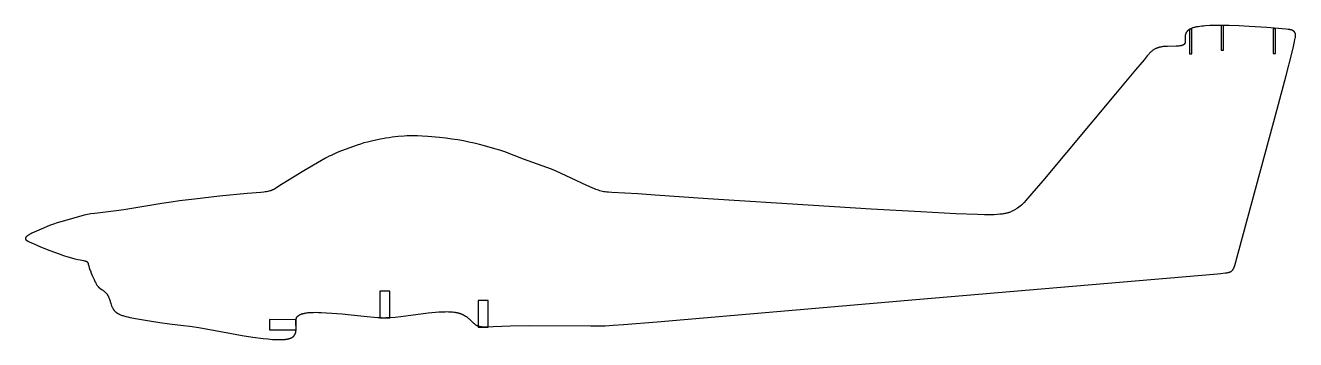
# Model space of a CAD drawing. Extents: x -27 to -4.2, y -8.4 to -2.8.
import ezdxf

# ---------------------------------------------------------------- set-up
doc = ezdxf.new("R2010")
doc.units = 0
doc.header["$MEASUREMENT"] = 0
doc.layers.add('DEFAULT', color=18, linetype='CONTINUOUS')

msp = doc.modelspace()

# ---------------------------------------------------------------- linework, layer by layer
at = {"layer": 'DEFAULT'}
for points in [[(-26.941, -6.559), (-26.942, -6.56), (-26.943, -6.561), (-26.944, -6.562), (-26.944, -6.563), (-26.945, -6.564), (-26.945, -6.565), (-26.946, -6.566), (-26.947, -6.567), (-26.947, -6.568), (-26.947, -6.569), (-26.948, -6.57), (-26.948, -6.571), (-26.949, -6.572), (-26.949, -6.573), (-26.949, -6.574), (-26.95, -6.575), (-26.95, -6.576), (-26.95, -6.577), (-26.95, -6.578), (-26.95, -6.579), (-26.95, -6.58), (-26.95, -6.58), (-26.951, -6.581), (-26.951, -6.582), (-26.951, -6.583), (-26.95, -6.584), (-26.95, -6.585), (-26.95, -6.586), (-26.95, -6.587), (-26.95, -6.588), (-26.95, -6.589), (-26.95, -6.589), (-26.949, -6.59), (-26.949, -6.591), (-26.949, -6.592), (-26.948, -6.593), (-26.948, -6.594), (-26.948, -6.595), (-26.947, -6.595), (-26.947, -6.596), (-26.946, -6.597), (-26.946, -6.598), (-26.945, -6.599), (-26.945, -6.6), (-26.944, -6.601), (-26.943, -6.601), (-26.943, -6.602), (-26.942, -6.603), (-26.941, -6.604), (-26.941, -6.605), (-26.94, -6.606), (-26.939, -6.606), (-26.938, -6.608), (-26.936, -6.61), (-26.934, -6.611), (-26.932, -6.613), (-26.93, -6.615), (-26.928, -6.616), (-26.926, -6.618), (-26.924, -6.619), (-26.919, -6.623), (-26.914, -6.626), (-26.909, -6.629), (-26.903, -6.632), (-26.897, -6.636), (-26.884, -6.642), (-26.87, -6.649), (-26.824, -6.669), (-26.678, -6.731), (-26.512, -6.797), (-26.345, -6.859), (-26.266, -6.886), (-26.192, -6.909), (-26.125, -6.929), (-26.066, -6.945), (-26.013, -6.957), (-25.966, -6.967), (-25.908, -6.977), (-25.892, -6.98), (-25.885, -6.982), (-25.878, -6.984), (-25.875, -6.985), (-25.872, -6.986), (-25.868, -6.987), (-25.865, -6.988), (-25.863, -6.989), (-25.86, -6.991), (-25.858, -6.991), (-25.857, -6.992), (-25.856, -6.993), (-25.855, -6.993), (-25.853, -6.994), (-25.852, -6.995), (-25.851, -6.995), (-25.85, -6.996), (-25.849, -6.997), (-25.848, -6.998), (-25.847, -6.999), (-25.846, -6.999), (-25.845, -7), (-25.844, -7.001), (-25.843, -7.002), (-25.842, -7.003), (-25.841, -7.004), (-25.84, -7.005), (-25.839, -7.006), (-25.838, -7.007), (-25.837, -7.008), (-25.837, -7.009), (-25.836, -7.01), (-25.835, -7.011), (-25.835, -7.012), (-25.834, -7.013), (-25.833, -7.014), (-25.833, -7.016), (-25.832, -7.017), (-25.831, -7.018), (-25.83, -7.02), (-25.829, -7.023), (-25.828, -7.026), (-25.827, -7.028), (-25.826, -7.031), (-25.825, -7.034), (-25.824, -7.037), (-25.823, -7.043), (-25.814, -7.077), (-25.81, -7.093), (-25.805, -7.11), (-25.8, -7.127), (-25.793, -7.146), (-25.786, -7.165), (-25.771, -7.204), (-25.754, -7.243), (-25.72, -7.319), (-25.704, -7.353), (-25.696, -7.368), (-25.688, -7.383), (-25.681, -7.396), (-25.673, -7.408), (-25.667, -7.419), (-25.66, -7.428), (-25.657, -7.433), (-25.654, -7.437), (-25.651, -7.441), (-25.648, -7.445), (-25.645, -7.448), (-25.642, -7.451), (-25.639, -7.454), (-25.636, -7.457), (-25.634, -7.46), (-25.631, -7.462), (-25.628, -7.465), (-25.626, -7.467), (-25.623, -7.469), (-25.62, -7.471), (-25.615, -7.475), (-25.575, -7.501), (-25.563, -7.509), (-25.551, -7.518), (-25.539, -7.528), (-25.533, -7.533), (-25.527, -7.538), (-25.521, -7.543), (-25.515, -7.549), (-25.509, -7.555), (-25.504, -7.56), (-25.498, -7.566), (-25.496, -7.569), (-25.493, -7.572), (-25.491, -7.575), (-25.488, -7.578), (-25.486, -7.581), (-25.484, -7.584), (-25.482, -7.588), (-25.48, -7.591), (-25.477, -7.594), (-25.476, -7.597), (-25.472, -7.604), (-25.468, -7.61), (-25.465, -7.617), (-25.461, -7.624), (-25.458, -7.632), (-25.455, -7.639), (-25.452, -7.647), (-25.45, -7.655), (-25.444, -7.672), (-25.42, -7.749), (-25.413, -7.77), (-25.409, -7.781), (-25.405, -7.791), (-25.4, -7.801), (-25.396, -7.812), (-25.391, -7.822), (-25.386, -7.831), (-25.383, -7.836), (-25.38, -7.841), (-25.378, -7.846), (-25.375, -7.85), (-25.372, -7.855), (-25.369, -7.859), (-25.365, -7.864), (-25.362, -7.868), (-25.359, -7.872), (-25.355, -7.876), (-25.352, -7.88), (-25.348, -7.884), (-25.344, -7.888), (-25.34, -7.892), (-25.336, -7.896), (-25.332, -7.899), (-25.328, -7.903), (-25.324, -7.906), (-25.319, -7.91), (-25.314, -7.913), (-25.309, -7.917), (-25.305, -7.92), (-25.299, -7.923), (-25.294, -7.926), (-25.289, -7.929), (-25.283, -7.932), (-25.277, -7.935), (-25.272, -7.938), (-25.259, -7.944), (-25.246, -7.95), (-25.233, -7.955), (-25.218, -7.96), (-25.203, -7.965), (-25.187, -7.97), (-25.153, -7.979), (-25.116, -7.988), (-25.078, -7.997), (-24.906, -8.029), (-24.723, -8.06), (-24.54, -8.089), (-24.366, -8.112), (-24.117, -8.14), (-24.005, -8.154), (-23.84, -8.18), (-23.256, -8.286), (-23.066, -8.319), (-22.875, -8.35), (-22.69, -8.374), (-22.602, -8.383), (-22.519, -8.39), (-22.48, -8.392), (-22.442, -8.394), (-22.406, -8.394), (-22.372, -8.394), (-22.339, -8.393), (-22.324, -8.392), (-22.309, -8.391), (-22.295, -8.39), (-22.281, -8.388), (-22.268, -8.386), (-22.255, -8.384), (-22.243, -8.382), (-22.232, -8.379), (-22.227, -8.378), (-22.221, -8.376), (-22.216, -8.375), (-22.211, -8.373), (-22.206, -8.371), (-22.202, -8.37), (-22.197, -8.368), (-22.192, -8.366), (-22.188, -8.364), (-22.184, -8.362), (-22.18, -8.36), (-22.176, -8.358), (-22.172, -8.356), (-22.168, -8.354), (-22.165, -8.351), (-22.161, -8.349), (-22.158, -8.347), (-22.155, -8.344), (-22.152, -8.342), (-22.149, -8.339), (-22.146, -8.337), (-22.143, -8.334), (-22.14, -8.332), (-22.138, -8.329), (-22.135, -8.326), (-22.133, -8.324), (-22.131, -8.321), (-22.128, -8.318), (-22.126, -8.315), (-22.124, -8.312), (-22.122, -8.309), (-22.121, -8.306), (-22.119, -8.303), (-22.117, -8.3), (-22.116, -8.297), (-22.114, -8.294), (-22.113, -8.291), (-22.112, -8.288), (-22.11, -8.284), (-22.109, -8.281), (-22.108, -8.278), (-22.107, -8.275), (-22.106, -8.271), (-22.105, -8.268), (-22.104, -8.264), (-22.104, -8.261), (-22.103, -8.258), (-22.102, -8.254), (-22.101, -8.247), (-22.1, -8.24), (-22.1, -8.233), (-22.099, -8.226), (-22.099, -8.219), (-22.099, -8.211), (-22.099, -8.197), (-22.099, -8.182), (-22.104, -8.108), (-22.104, -8.093), (-22.104, -8.079), (-22.104, -8.072), (-22.104, -8.066), (-22.103, -8.059), (-22.103, -8.052), (-22.102, -8.046), (-22.101, -8.042), (-22.101, -8.039), (-22.1, -8.036), (-22.1, -8.033), (-22.099, -8.03), (-22.098, -8.027), (-22.097, -8.024), (-22.096, -8.021), (-22.095, -8.018), (-22.094, -8.015), (-22.093, -8.012), (-22.092, -8.009), (-22.091, -8.007), (-22.09, -8.004), (-22.088, -8.001), (-22.087, -7.998), (-22.085, -7.996), (-22.084, -7.993), (-22.082, -7.991), (-22.08, -7.988), (-22.078, -7.986), (-22.076, -7.983), (-22.074, -7.981), (-22.072, -7.979), (-22.07, -7.976), (-22.067, -7.974), (-22.065, -7.972), (-22.062, -7.97), (-22.06, -7.968), (-22.057, -7.966), (-22.055, -7.964), (-22.052, -7.962), (-22.049, -7.96), (-22.046, -7.958), (-22.043, -7.956), (-22.04, -7.954), (-22.037, -7.952), (-22.034, -7.951), (-22.03, -7.949), (-22.027, -7.947), (-22.02, -7.944), (-22.013, -7.941), (-22.006, -7.938), (-21.998, -7.935), (-21.99, -7.933), (-21.982, -7.93), (-21.974, -7.928), (-21.965, -7.926), (-21.956, -7.924), (-21.947, -7.922), (-21.938, -7.92), (-21.919, -7.917), (-21.899, -7.914), (-21.879, -7.911), (-21.858, -7.909), (-21.836, -7.908), (-21.791, -7.906), (-21.745, -7.905), (-21.697, -7.906), (-21.648, -7.907), (-21.55, -7.912), (-21.273, -7.935), (-21.11, -7.951), (-20.826, -7.982), (-20.697, -7.995), (-20.632, -7.999), (-20.564, -8.001), (-20.528, -8.002), (-20.49, -8.001), (-20.451, -8), (-20.409, -7.998), (-20.319, -7.992), (-20.219, -7.982), (-19.728, -7.917), (-19.601, -7.904), (-19.54, -7.899), (-19.48, -7.895), (-19.423, -7.894), (-19.395, -7.893), (-19.368, -7.894), (-19.342, -7.895), (-19.317, -7.896), (-19.293, -7.898), (-19.27, -7.901), (-19.248, -7.904), (-19.237, -7.906), (-19.227, -7.908), (-19.216, -7.91), (-19.206, -7.912), (-19.197, -7.915), (-19.187, -7.917), (-19.178, -7.92), (-19.169, -7.923), (-19.16, -7.926), (-19.151, -7.929), (-19.143, -7.932), (-19.135, -7.935), (-19.127, -7.939), (-19.119, -7.942), (-19.111, -7.946), (-19.104, -7.949), (-19.097, -7.953), (-19.089, -7.957), (-19.083, -7.961), (-19.076, -7.965), (-19.063, -7.973), (-19.05, -7.981), (-19.038, -7.989), (-19.027, -7.998), (-19.016, -8.007), (-19.005, -8.016), (-18.995, -8.024), (-18.976, -8.042), (-18.924, -8.092), (-18.916, -8.099), (-18.908, -8.107), (-18.899, -8.113), (-18.895, -8.117), (-18.891, -8.12), (-18.887, -8.123), (-18.883, -8.126), (-18.879, -8.129), (-18.874, -8.131), (-18.87, -8.134), (-18.866, -8.136), (-18.861, -8.139), (-18.857, -8.141), (-18.852, -8.143), (-18.847, -8.145), (-18.843, -8.147), (-18.838, -8.149), (-18.833, -8.15), (-18.828, -8.152), (-18.823, -8.153), (-18.818, -8.155), (-18.813, -8.156), (-18.807, -8.157), (-18.802, -8.158), (-18.796, -8.159), (-18.79, -8.16), (-18.784, -8.161), (-18.772, -8.162), (-18.759, -8.163), (-18.745, -8.164), (-18.731, -8.164), (-18.716, -8.165), (-18.262, -8.148), (-17.919, -8.144), (-16.813, -8.149), (-16.684, -8.148), (-16.559, -8.145), (-16.415, -8.137), (-16.228, -8.124), (-15.627, -8.074), (-10.986, -7.676), (-5.582, -7.215), (-5.517, -7.209), (-5.442, -7.2), (-5.409, -7.195), (-5.394, -7.192), (-5.387, -7.191), (-5.38, -7.189), (-5.374, -7.188), (-5.368, -7.186), (-5.363, -7.184), (-5.358, -7.183), (-5.353, -7.181), (-5.351, -7.18), (-5.348, -7.179), (-5.346, -7.178), (-5.344, -7.177), (-5.342, -7.176), (-5.34, -7.175), (-5.338, -7.174), (-5.337, -7.173), (-5.335, -7.172), (-5.333, -7.171), (-5.331, -7.17), (-5.33, -7.169), (-5.328, -7.167), (-5.327, -7.166), (-5.325, -7.165), (-5.324, -7.164), (-5.322, -7.163), (-5.321, -7.161), (-5.318, -7.159), (-5.315, -7.156), (-5.313, -7.153), (-5.31, -7.15), (-5.307, -7.147), (-5.305, -7.144), (-5.302, -7.14), (-5.3, -7.137), (-5.297, -7.133), (-5.295, -7.128), (-5.292, -7.124), (-5.29, -7.119), (-5.287, -7.114), (-5.285, -7.108), (-5.283, -7.102), (-5.28, -7.096), (-5.278, -7.089), (-5.275, -7.082), (-5.27, -7.065), (-4.51, -4.264), (-4.35, -3.664), (-4.248, -3.269), (-4.217, -3.142), (-4.196, -3.052), (-4.19, -3.018), (-4.185, -2.991), (-4.183, -2.98), (-4.182, -2.97), (-4.18, -2.961), (-4.18, -2.953), (-4.179, -2.946), (-4.179, -2.943), (-4.179, -2.94), (-4.179, -2.938), (-4.179, -2.935), (-4.179, -2.933), (-4.18, -2.93), (-4.18, -2.928), (-4.18, -2.926), (-4.18, -2.924), (-4.181, -2.923), (-4.181, -2.921), (-4.181, -2.919), (-4.182, -2.916), (-4.183, -2.913), (-4.184, -2.91), (-4.185, -2.907), (-4.186, -2.904), (-4.187, -2.901), (-4.188, -2.899), (-4.19, -2.896), (-4.191, -2.893), (-4.192, -2.891), (-4.194, -2.888), (-4.195, -2.886), (-4.197, -2.883), (-4.198, -2.881), (-4.2, -2.879), (-4.202, -2.877), (-4.204, -2.874), (-4.206, -2.872), (-4.208, -2.87), (-4.21, -2.868), (-4.212, -2.866), (-4.214, -2.865), (-4.217, -2.863), (-4.219, -2.861), (-4.222, -2.859), (-4.225, -2.858), (-4.227, -2.856), (-4.23, -2.855), (-4.233, -2.853), (-4.236, -2.852), (-4.24, -2.85), (-4.243, -2.849), (-4.246, -2.848), (-4.25, -2.846), (-4.253, -2.845), (-4.257, -2.844), (-4.262, -2.843), (-4.266, -2.842), (-4.271, -2.841), (-4.276, -2.84), (-4.282, -2.839), (-4.295, -2.836), (-4.311, -2.834), (-4.351, -2.83), (-4.697, -2.803), (-5.011, -2.783), (-5.19, -2.773), (-5.373, -2.767), (-5.551, -2.764), (-5.637, -2.765), (-5.718, -2.767), (-5.794, -2.771), (-5.829, -2.774), (-5.863, -2.777), (-5.896, -2.781), (-5.926, -2.786), (-5.954, -2.791), (-5.968, -2.793), (-5.98, -2.796), (-5.993, -2.799), (-6.004, -2.802), (-6.015, -2.806), (-6.026, -2.809), (-6.036, -2.813), (-6.045, -2.817), (-6.054, -2.821), (-6.063, -2.825), (-6.071, -2.829), (-6.075, -2.831), (-6.079, -2.833), (-6.082, -2.835), (-6.086, -2.837), (-6.089, -2.84), (-6.093, -2.842), (-6.096, -2.844), (-6.099, -2.846), (-6.102, -2.849), (-6.105, -2.851), (-6.108, -2.853), (-6.11, -2.856), (-6.113, -2.858), (-6.115, -2.861), (-6.118, -2.863), (-6.12, -2.865), (-6.122, -2.868), (-6.125, -2.87), (-6.127, -2.873), (-6.129, -2.876), (-6.131, -2.878), (-6.132, -2.881), (-6.134, -2.883), (-6.136, -2.886), (-6.138, -2.888), (-6.139, -2.891), (-6.141, -2.894), (-6.142, -2.896), (-6.143, -2.899), (-6.144, -2.902), (-6.146, -2.904), (-6.147, -2.907), (-6.148, -2.91), (-6.149, -2.913), (-6.15, -2.915), (-6.151, -2.918), (-6.151, -2.921), (-6.152, -2.923), (-6.153, -2.926), (-6.154, -2.929), (-6.155, -2.934), (-6.156, -2.94), (-6.157, -2.946), (-6.157, -2.951), (-6.158, -2.957), (-6.158, -2.962), (-6.159, -2.968), (-6.159, -2.979), (-6.157, -3.041), (-6.157, -3.045), (-6.157, -3.05), (-6.158, -3.054), (-6.158, -3.059), (-6.159, -3.063), (-6.159, -3.065), (-6.159, -3.067), (-6.16, -3.07), (-6.16, -3.072), (-6.16, -3.074), (-6.161, -3.076), (-6.162, -3.077), (-6.162, -3.079), (-6.163, -3.081), (-6.163, -3.083), (-6.164, -3.085), (-6.165, -3.087), (-6.166, -3.088), (-6.166, -3.089), (-6.167, -3.09), (-6.167, -3.091), (-6.168, -3.092), (-6.168, -3.093), (-6.169, -3.093), (-6.169, -3.094), (-6.17, -3.095), (-6.17, -3.096), (-6.171, -3.097), (-6.172, -3.097), (-6.172, -3.098), (-6.173, -3.099), (-6.174, -3.1), (-6.174, -3.1), (-6.175, -3.101), (-6.176, -3.102), (-6.176, -3.102), (-6.178, -3.104), (-6.179, -3.105), (-6.181, -3.106), (-6.182, -3.108), (-6.184, -3.109), (-6.186, -3.11), (-6.188, -3.111), (-6.19, -3.112), (-6.192, -3.113), (-6.194, -3.114), (-6.196, -3.115), (-6.198, -3.116), (-6.2, -3.117), (-6.202, -3.118), (-6.204, -3.119), (-6.207, -3.12), (-6.211, -3.122), (-6.216, -3.123), (-6.222, -3.125), (-6.227, -3.126), (-6.232, -3.127), (-6.238, -3.128), (-6.244, -3.129), (-6.25, -3.13), (-6.262, -3.132), (-6.276, -3.133), (-6.289, -3.135), (-6.318, -3.136), (-6.476, -3.139), (-6.508, -3.14), (-6.539, -3.142), (-6.555, -3.144), (-6.57, -3.146), (-6.584, -3.148), (-6.598, -3.151), (-6.605, -3.152), (-6.612, -3.154), (-6.619, -3.155), (-6.626, -3.157), (-6.632, -3.159), (-6.638, -3.161), (-6.645, -3.163), (-6.651, -3.165), (-6.657, -3.167), (-6.663, -3.169), (-6.669, -3.172), (-6.675, -3.174), (-6.681, -3.177), (-6.686, -3.179), (-6.692, -3.182), (-6.697, -3.185), (-6.708, -3.191), (-6.718, -3.197), (-6.728, -3.203), (-6.738, -3.21), (-6.747, -3.217), (-6.757, -3.224), (-6.766, -3.231), (-6.774, -3.239), (-6.783, -3.247), (-6.791, -3.255), (-6.799, -3.263), (-6.807, -3.271), (-6.823, -3.288), (-6.838, -3.306), (-6.896, -3.378), (-7.048, -3.562), (-7.408, -3.99), (-8.712, -5.546), (-8.905, -5.775), (-9.015, -5.901), (-9.047, -5.937), (-9.059, -5.95), (-9.069, -5.96), (-9.077, -5.968), (-9.084, -5.975), (-9.09, -5.98), (-9.095, -5.985), (-9.118, -6.003), (-9.141, -6.021), (-9.165, -6.037), (-9.188, -6.053), (-9.2, -6.06), (-9.211, -6.067), (-9.223, -6.074), (-9.235, -6.081), (-9.248, -6.088), (-9.262, -6.095), (-9.277, -6.101), (-9.292, -6.108), (-9.31, -6.114), (-9.319, -6.118), (-9.329, -6.121), (-9.34, -6.124), (-9.351, -6.127), (-9.364, -6.13), (-9.377, -6.133), (-9.392, -6.136), (-9.407, -6.139), (-9.424, -6.142), (-9.442, -6.144), (-9.483, -6.149), (-9.53, -6.153), (-9.586, -6.156), (-9.658, -6.157), (-9.754, -6.157), (-9.882, -6.154), (-10.272, -6.138), (-10.897, -6.105), (-11.786, -6.054), (-12.823, -5.991), (-14.719, -5.871), (-15.659, -5.807), (-15.969, -5.784), (-16.435, -5.76), (-16.499, -5.755), (-16.528, -5.752), (-16.556, -5.748), (-16.581, -5.744), (-16.606, -5.739), (-16.631, -5.733), (-16.655, -5.726), (-16.678, -5.719), (-16.701, -5.712), (-16.724, -5.704), (-16.746, -5.695), (-16.791, -5.676), (-16.885, -5.634), (-17.166, -5.499), (-17.346, -5.415), (-17.433, -5.377), (-17.518, -5.342), (-17.684, -5.278), (-18.021, -5.158), (-18.357, -5.032), (-18.446, -5.002), (-18.537, -4.974), (-18.72, -4.921), (-18.811, -4.897), (-18.903, -4.874), (-18.998, -4.854), (-19.096, -4.834), (-19.199, -4.816), (-19.306, -4.8), (-19.416, -4.785), (-19.526, -4.773), (-19.738, -4.754), (-19.835, -4.748), (-19.92, -4.744), (-19.993, -4.743), (-20.055, -4.743), (-20.11, -4.744), (-20.163, -4.747), (-20.268, -4.755), (-20.322, -4.761), (-20.376, -4.767), (-20.432, -4.776), (-20.489, -4.785), (-20.612, -4.809), (-20.747, -4.837), (-20.815, -4.853), (-20.881, -4.87), (-20.913, -4.88), (-20.944, -4.889), (-21.005, -4.91), (-21.283, -5.013), (-21.36, -5.044), (-21.398, -5.059), (-21.434, -5.076), (-21.469, -5.092), (-21.503, -5.109), (-21.568, -5.144), (-21.958, -5.37), (-22.328, -5.595), (-22.39, -5.634), (-22.469, -5.687), (-22.479, -5.693), (-22.484, -5.696), (-22.489, -5.699), (-22.495, -5.702), (-22.5, -5.705), (-22.506, -5.708), (-22.512, -5.711), (-22.518, -5.713), (-22.524, -5.716), (-22.531, -5.719), (-22.538, -5.721), (-22.545, -5.724), (-22.553, -5.726), (-22.561, -5.729), (-22.569, -5.731), (-22.587, -5.736), (-22.607, -5.74), (-22.628, -5.744), (-22.651, -5.748), (-22.676, -5.751), (-22.732, -5.757), (-22.977, -5.778), (-23.468, -5.826), (-23.919, -5.876), (-24.187, -5.909), (-24.34, -5.93), (-24.504, -5.955), (-25.186, -6.069), (-25.322, -6.088), (-25.705, -6.132), (-25.775, -6.142), (-25.838, -6.153), (-25.869, -6.159), (-25.898, -6.166), (-25.954, -6.18), (-26.313, -6.282), (-26.379, -6.303), (-26.447, -6.326), (-26.516, -6.352), (-26.667, -6.414), (-26.752, -6.45), (-26.793, -6.469), (-26.833, -6.488), (-26.851, -6.497), (-26.869, -6.507), (-26.885, -6.516), (-26.893, -6.52), (-26.9, -6.525), (-26.907, -6.53), (-26.913, -6.534), (-26.919, -6.538), (-26.924, -6.543), (-26.927, -6.545), (-26.929, -6.547), (-26.932, -6.549), (-26.934, -6.551), (-26.936, -6.553), (-26.938, -6.555), (-26.94, -6.557), (-26.941, -6.558)], [(-6.084, -3.273), (-6.041, -3.273), (-6.041, -2.828), (-6.084, -2.828)], [(-5.515, -3.208), (-5.472, -3.208), (-5.472, -2.763), (-5.515, -2.763)], [(-4.581, -3.268), (-4.538, -3.268), (-4.538, -2.823), (-4.581, -2.823)], [(-20.596, -8.006), (-20.416, -8.006), (-20.416, -7.528), (-20.596, -7.528)], [(-18.833, -8.17), (-18.653, -8.17), (-18.653, -7.692), (-18.833, -7.692)], [(-22.097, -8.22), (-22.096, -8.04), (-22.574, -8.037), (-22.575, -8.217)]]:
    msp.add_lwpolyline(points, close=True, dxfattribs=at)

doc.saveas('drawing.dxf')
